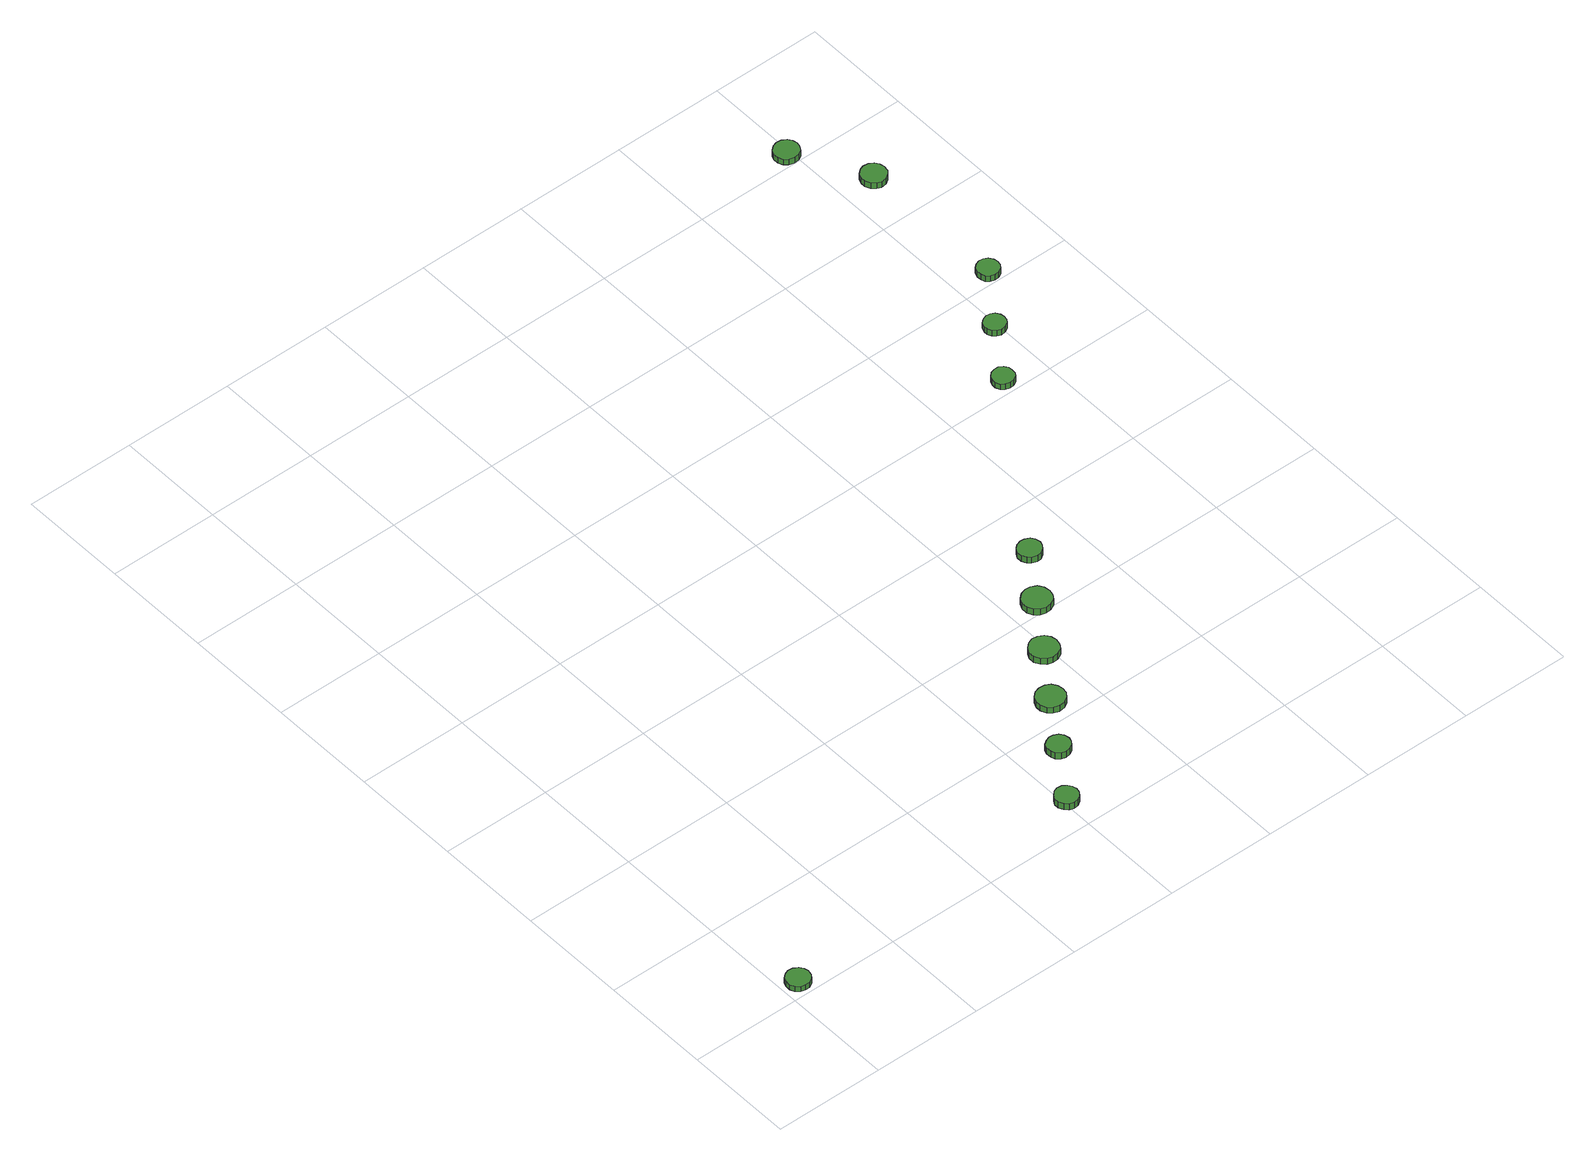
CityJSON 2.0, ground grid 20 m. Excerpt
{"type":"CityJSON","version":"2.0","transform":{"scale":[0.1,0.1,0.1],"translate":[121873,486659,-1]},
"CityObjects":{
"tree1":{"type":"SolitaryVegetationObject","attributes":{"function":"something"},"geometry":[{"type":"MultiSurface","lod":"1","boundaries":[[[0,1,2,3,4,5,6,7,8,9,10,11,12,13,14]],[[15,16,17,18,19,20,21,22,23,24,25,26,27,28,29]],[[0,29,28,1]],[[1,28,27,2]],[[2,27,26,3]],[[3,26,25,4]],[[4,25,24,5]],[[5,24,23,6]],[[6,23,22,7]],[[7,22,21,8]],[[8,21,20,9]],[[9,20,19,10]],[[10,19,18,11]],[[11,18,17,12]],[[12,17,16,13]],[[13,16,15,14]],[[14,15,29,0]]]}]},
"tree2":{"type":"SolitaryVegetationObject","attributes":{"function":"something"},"geometry":[{"type":"MultiSurface","lod":"1","boundaries":[[[30,31,32,33,34,35,36,37,38,39,40,41,42,43,44]],[[45,46,47,48,49,50,51,52,53,54,55,56,57,58,59]],[[30,59,58,31]],[[31,58,57,32]],[[32,57,56,33]],[[33,56,55,34]],[[34,55,54,35]],[[35,54,53,36]],[[36,53,52,37]],[[37,52,51,38]],[[38,51,50,39]],[[39,50,49,40]],[[40,49,48,41]],[[41,48,47,42]],[[42,47,46,43]],[[43,46,45,44]],[[44,45,59,30]]]}]},
"tree3":{"type":"SolitaryVegetationObject","attributes":{"function":"something"},"geometry":[{"type":"MultiSurface","lod":"1","boundaries":[[[60,61,62,63,64,65,66,67,68,69,70,71,72,73,74]],[[75,76,77,78,79,80,81,82,83,84,85,86,87,88,89]],[[60,89,88,61]],[[61,88,87,62]],[[62,87,86,63]],[[63,86,85,64]],[[64,85,84,65]],[[65,84,83,66]],[[66,83,82,67]],[[67,82,81,68]],[[68,81,80,69]],[[69,80,79,70]],[[70,79,78,71]],[[71,78,77,72]],[[72,77,76,73]],[[73,76,75,74]],[[74,75,89,60]]]}]},
"tree4":{"type":"SolitaryVegetationObject","attributes":{"function":"something"},"geometry":[{"type":"MultiSurface","lod":"1","boundaries":[[[90,91,92,93,94,95,96,97,98,99,100,101,102,103,104]],[[105,106,107,108,109,110,111,112,113,114,115,116,117,118,119]],[[90,119,118,91]],[[91,118,117,92]],[[92,117,116,93]],[[93,116,115,94]],[[94,115,114,95]],[[95,114,113,96]],[[96,113,112,97]],[[97,112,111,98]],[[98,111,110,99]],[[99,110,109,100]],[[100,109,108,101]],[[101,108,107,102]],[[102,107,106,103]],[[103,106,105,104]],[[104,105,119,90]]]}]},
"tree5":{"type":"SolitaryVegetationObject","attributes":{"function":"something"},"geometry":[{"type":"MultiSurface","lod":"1","boundaries":[[[120,121,122,123,124,125,126,127,128,129,130,131,132,133,134]],[[135,136,137,138,139,140,141,142,143,144,145,146,147,148,149]],[[120,149,148,121]],[[121,148,147,122]],[[122,147,146,123]],[[123,146,145,124]],[[124,145,144,125]],[[125,144,143,126]],[[126,143,142,127]],[[127,142,141,128]],[[128,141,140,129]],[[129,140,139,130]],[[130,139,138,131]],[[131,138,137,132]],[[132,137,136,133]],[[133,136,135,134]],[[134,135,149,120]]]}]},
"tree6":{"type":"SolitaryVegetationObject","attributes":{"function":"something"},"geometry":[{"type":"MultiSurface","lod":"1","boundaries":[[[150,151,152,153,154,155,156,157,158,159,160,161,162,163,164]],[[165,166,167,168,169,170,171,172,173,174,175,176,177,178,179]],[[150,179,178,151]],[[151,178,177,152]],[[152,177,176,153]],[[153,176,175,154]],[[154,175,174,155]],[[155,174,173,156]],[[156,173,172,157]],[[157,172,171,158]],[[158,171,170,159]],[[159,170,169,160]],[[160,169,168,161]],[[161,168,167,162]],[[162,167,166,163]],[[163,166,165,164]],[[164,165,179,150]]]}]},
"tree7":{"type":"SolitaryVegetationObject","attributes":{"function":"something"},"geometry":[{"type":"MultiSurface","lod":"1","boundaries":[[[180,181,182,183,184,185,186,187,188,189,190,191,192,193,194]],[[195,196,197,198,199,200,201,202,203,204,205,206,207,208,209]],[[180,209,208,181]],[[181,208,207,182]],[[182,207,206,183]],[[183,206,205,184]],[[184,205,204,185]],[[185,204,203,186]],[[186,203,202,187]],[[187,202,201,188]],[[188,201,200,189]],[[189,200,199,190]],[[190,199,198,191]],[[191,198,197,192]],[[192,197,196,193]],[[193,196,195,194]],[[194,195,209,180]]]}]},
"tree8":{"type":"SolitaryVegetationObject","attributes":{"function":"something"},"geometry":[{"type":"MultiSurface","lod":"1","boundaries":[[[210,211,212,213,214,215,216,217,218,219,220,221,222,223,224]],[[225,226,227,228,229,230,231,232,233,234,235,236,237,238,239]],[[210,239,238,211]],[[211,238,237,212]],[[212,237,236,213]],[[213,236,235,214]],[[214,235,234,215]],[[215,234,233,216]],[[216,233,232,217]],[[217,232,231,218]],[[218,231,230,219]],[[219,230,229,220]],[[220,229,228,221]],[[221,228,227,222]],[[222,227,226,223]],[[223,226,225,224]],[[224,225,239,210]]]}]},
"tree9":{"type":"SolitaryVegetationObject","attributes":{"function":"something"},"geometry":[{"type":"MultiSurface","lod":"1","boundaries":[[[240,241,242,243,244,245,246,247,248,249,250,251,252,253,254]],[[255,256,257,258,259,260,261,262,263,264,265,266,267,268,269]],[[240,269,268,241]],[[241,268,267,242]],[[242,267,266,243]],[[243,266,265,244]],[[244,265,264,245]],[[245,264,263,246]],[[246,263,262,247]],[[247,262,261,248]],[[248,261,260,249]],[[249,260,259,250]],[[250,259,258,251]],[[251,258,257,252]],[[252,257,256,253]],[[253,256,255,254]],[[254,255,269,240]]]}]},
"tree10":{"type":"SolitaryVegetationObject","attributes":{"function":"something"},"geometry":[{"type":"MultiSurface","lod":"1","boundaries":[[[270,271,272,273,274,275,276,277,278,279,280,281,282,283,284]],[[285,286,287,288,289,290,291,292,293,294,295,296,297,298,299]],[[270,299,298,271]],[[271,298,297,272]],[[272,297,296,273]],[[273,296,295,274]],[[274,295,294,275]],[[275,294,293,276]],[[276,293,292,277]],[[277,292,291,278]],[[278,291,290,279]],[[279,290,289,280]],[[280,289,288,281]],[[281,288,287,282]],[[282,287,286,283]],[[283,286,285,284]],[[284,285,299,270]]]}]},
"tree11":{"type":"SolitaryVegetationObject","attributes":{"function":"something"},"geometry":[{"type":"MultiSurface","lod":"1","boundaries":[[[300,301,302,303,304,305,306,307,308,309,310,311,312,313,314]],[[315,316,317,318,319,320,321,322,323,324,325,326,327,328,329]],[[300,329,328,301]],[[301,328,327,302]],[[302,327,326,303]],[[303,326,325,304]],[[304,325,324,305]],[[305,324,323,306]],[[306,323,322,307]],[[307,322,321,308]],[[308,321,320,309]],[[309,320,319,310]],[[310,319,318,311]],[[311,318,317,312]],[[312,317,316,313]],[[313,316,315,314]],[[314,315,329,300]]]}]},
"tree12":{"type":"SolitaryVegetationObject","attributes":{"function":"something"},"geometry":[{"type":"MultiSurface","lod":"1","boundaries":[[[330,331,332,333,334,335,336,337,338,339,340,341,342,343,344]],[[345,346,347,348,349,350,351,352,353,354,355,356,357,358,359]],[[330,359,358,331]],[[331,358,357,332]],[[332,357,356,333]],[[333,356,355,334]],[[334,355,354,335]],[[335,354,353,336]],[[336,353,352,337]],[[337,352,351,338]],[[338,351,350,339]],[[339,350,349,340]],[[340,349,348,341]],[[341,348,347,342]],[[342,347,346,343]],[[343,346,345,344]],[[344,345,359,330]]]}]}
},
"vertices":[
[51,28,19],[49,36,19],[44,43,19],[36,48,19],[27,49,19],[19,46,19],[12,40,19],[9,32,19],[9,23,19],[12,15,19],[19,9,19],[27,7,19],[36,7,19],[44,12,19],[49,19,19],[49,19,8],[44,12,8],[36,7,8],[27,7,8],[19,9,8],[12,15,8],[9,23,8],[9,32,8],[12,40,8],[19,46,8],[27,49,8],[36,48,8],[44,43,8],[49,36,8],[51,28,8],
[623,56,27],[621,64,27],[616,71,27],[609,76,27],[600,77,27],[592,74,27],[586,68,27],[582,60,27],[582,52,27],[586,44,27],[592,38,27],[600,35,27],[609,36,27],[616,41,27],[621,48,27],[621,48,14],[616,41,14],[609,36,14],[600,35,14],[592,38,14],[586,44,14],[582,52,14],[582,60,14],[586,68,14],[592,74,14],[600,77,14],[609,76,14],[616,71,14],[621,64,14],[623,56,14],
[688,151,24],[686,160,24],[681,167,24],[673,171,24],[665,172,24],[657,169,24],[650,164,24],[647,156,24],[647,147,24],[650,139,24],[657,133,24],[665,131,24],[673,132,24],[681,136,24],[686,143,24],[686,143,11],[681,136,11],[673,132,11],[665,131,11],[657,133,11],[650,139,11],[647,147,11],[647,156,11],[650,164,11],[657,169,11],[665,172,11],[673,171,11],[681,167,11],[686,160,11],[688,151,11],
[752,241,22],[750,251,22],[744,260,22],[735,265,22],[724,266,22],[714,263,22],[706,256,22],[702,246,22],[702,236,22],[706,226,22],[714,219,22],[724,216,22],[735,217,22],[744,222,22],[750,231,22],[750,231,9],[744,222,9],[735,217,9],[724,216,9],[714,219,9],[706,226,9],[702,236,9],[702,246,9],[706,256,9],[714,263,9],[724,266,9],[735,265,9],[744,260,9],[750,251,9],[752,241,9],
[815,331,20],[813,341,20],[807,350,20],[797,355,20],[787,357,20],[777,353,20],[769,346,20],[764,336,20],[764,325,20],[769,316,20],[777,308,20],[787,305,20],[797,306,20],[807,311,20],[813,320,20],[813,320,7],[807,311,7],[797,306,7],[787,305,7],[777,308,7],[769,316,7],[764,325,7],[764,336,7],[769,346,7],[777,353,7],[787,357,7],[797,355,7],[807,350,7],[813,341,7],[815,331,7],
[877,420,20],[875,431,20],[869,440,20],[859,445,20],[849,446,20],[839,443,20],[831,436,20],[826,426,20],[826,415,20],[831,405,20],[839,398,20],[849,395,20],[859,396,20],[869,401,20],[875,410,20],[875,410,7],[869,401,7],[859,396,7],[849,395,7],[839,398,7],[831,405,7],[826,415,7],[826,426,7],[831,436,7],[839,443,7],[849,446,7],[859,445,7],[869,440,7],[875,431,7],[877,420,7],
[935,511,20],[933,520,20],[928,527,20],[920,531,20],[912,532,20],[903,529,20],[897,524,20],[893,516,20],[893,507,20],[897,499,20],[903,493,20],[912,490,20],[920,491,20],[928,496,20],[933,503,20],[933,503,7],[928,496,7],[920,491,7],[912,490,7],[903,493,7],[897,499,7],[893,507,7],[893,516,7],[897,524,7],[903,529,7],[912,532,7],[920,531,7],[928,527,7],[933,520,7],[935,511,7],
[1147,827,19],[1146,835,19],[1141,841,19],[1134,846,19],[1126,846,19],[1118,844,19],[1112,838,19],[1109,831,19],[1109,823,19],[1112,815,19],[1118,810,19],[1126,808,19],[1134,808,19],[1141,812,19],[1146,819,19],[1146,819,7],[1141,812,7],[1134,808,7],[1126,808,7],[1118,810,7],[1112,815,7],[1109,823,7],[1109,831,7],[1112,838,7],[1118,844,7],[1126,846,7],[1134,846,7],[1141,841,7],[1146,835,7],[1147,827,7],
[1213,924,19],[1212,932,19],[1207,939,19],[1200,943,19],[1192,944,19],[1184,941,19],[1178,936,19],[1175,928,19],[1175,920,19],[1178,913,19],[1184,908,19],[1192,905,19],[1200,906,19],[1207,910,19],[1212,917,19],[1212,917,7],[1207,910,7],[1200,906,7],[1192,905,7],[1184,908,7],[1178,913,7],[1175,920,7],[1175,928,7],[1178,936,7],[1184,941,7],[1192,944,7],[1200,943,7],[1207,939,7],[1212,932,7],[1213,924,7],
[1284,1023,19],[1282,1031,19],[1277,1038,19],[1270,1042,19],[1262,1043,19],[1254,1040,19],[1248,1035,19],[1245,1027,19],[1245,1019,19],[1248,1011,19],[1254,1006,19],[1262,1003,19],[1270,1004,19],[1277,1008,19],[1282,1015,19],[1282,1015,7],[1277,1008,7],[1270,1004,7],[1262,1003,7],[1254,1006,7],[1248,1011,7],[1245,1019,7],[1245,1027,7],[1248,1035,7],[1254,1040,7],[1262,1043,7],[1270,1042,7],[1277,1038,7],[1282,1031,7],[1284,1023,7],
[1214,1423,19],[1212,1432,19],[1207,1439,19],[1199,1444,19],[1190,1445,19],[1181,1442,19],[1174,1436,19],[1170,1428,19],[1170,1418,19],[1174,1410,19],[1181,1404,19],[1190,1401,19],[1199,1402,19],[1207,1406,19],[1212,1414,19],[1212,1414,7],[1207,1406,7],[1199,1402,7],[1190,1401,7],[1181,1404,7],[1174,1410,7],[1170,1418,7],[1170,1428,7],[1174,1436,7],[1181,1442,7],[1190,1445,7],[1199,1444,7],[1207,1439,7],[1212,1432,7],[1214,1423,7],
[1284,1296,19],[1282,1305,19],[1277,1312,19],[1269,1317,19],[1259,1318,19],[1251,1315,19],[1244,1309,19],[1240,1300,19],[1240,1291,19],[1244,1282,19],[1251,1276,19],[1259,1273,19],[1269,1274,19],[1277,1279,19],[1282,1286,19],[1282,1286,7],[1277,1279,7],[1269,1274,7],[1259,1273,7],[1251,1276,7],[1244,1282,7],[1240,1291,7],[1240,1300,7],[1244,1309,7],[1251,1315,7],[1259,1318,7],[1269,1317,7],[1277,1312,7],[1282,1305,7],[1284,1296,7]
]}
